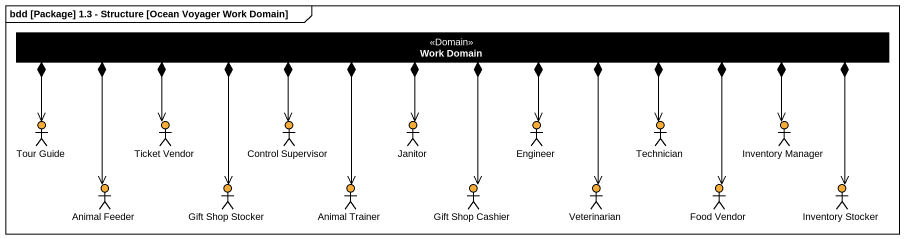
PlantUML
@startuml
mainframe bdd [Package] 1.3 - Structure [Ocean Voyager Work Domain]
allowmixing
hide circle
hide empty members
class "Work Domain" as Work_Domain <<Domain>> #000000
actor "Tour Guide" as Tour_Guide #F6AD37
actor "Ticket Vendor" as Ticket_Vendor #F6AD37
actor "Control Supervisor" as Control_Supervisor #F6AD37
actor Janitor #F6AD37
actor Engineer #F6AD37
actor Technician #F6AD37
actor "Inventory Manager" as Inventory_Manager #F6AD37
actor "Animal Feeder" as Animal_Feeder #F6AD37
actor "Gift Shop Stocker" as Gift_Shop_Stocker #F6AD37
actor "Animal Trainer" as Animal_Trainer #F6AD37
actor "Gift Shop Cashier" as Gift_Shop_Cashier #F6AD37
actor Veterinarian #F6AD37
actor "Food Vendor" as Food_Vendor #F6AD37
actor "Inventory Stocker" as Inventory_Stocker #F6AD37
Work_Domain *-left-> Tour_Guide
Work_Domain *-left-> Ticket_Vendor
Work_Domain *-left-> Control_Supervisor
Work_Domain *--> Janitor
Work_Domain *--> Engineer
Work_Domain *-right-> Technician
Work_Domain *-right-> Inventory_Manager
Work_Domain *-left-> Animal_Feeder
Work_Domain *--> Gift_Shop_Stocker
Work_Domain *--> Animal_Trainer
Work_Domain *--> Gift_Shop_Cashier
Work_Domain *--> Veterinarian
Work_Domain *-right-> Food_Vendor
Work_Domain *-right-> Inventory_Stocker
@enduml
